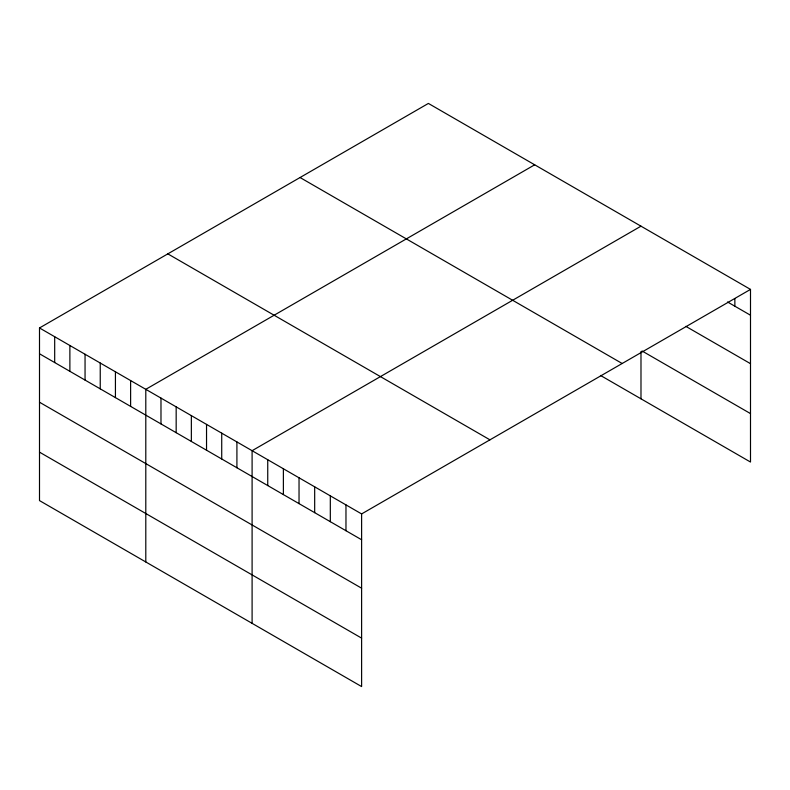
<?xml version="1.0" encoding="UTF-8"?>
<svg xmlns="http://www.w3.org/2000/svg" width="790" height="790" viewBox="0 0 790 790"><rect width="100%" height="100%" fill="white"/><g stroke="black" fill="none" stroke-linecap="round" stroke-linejoin="round"><path stroke-width="1.19" d="M39.5 327.959L361.613 513.925L361.613 686.569L39.5 500.593L39.5 327.959L428.387 103.431L750.5 289.407L750.5 462.041L600.489 375.438M534.682 164.804L145.794 389.322L145.794 561.967M640.986 226.177L252.099 450.695L252.099 623.34M361.613 513.925L750.5 289.407M727.551 301.987L750.5 315.23M685.829 326.349L750.5 363.676M642.023 350.967L750.5 413.595M300.052 177.523L622.164 363.499M167.836 253.867L489.948 439.832M39.5 353.782L361.613 539.758M39.5 402.228L361.613 588.204M39.5 452.147L361.613 638.123M734.858 298.818L734.858 306.204M640.986 351.52L640.986 398.812M345.971 504.889L345.971 530.722M330.319 495.863L330.319 521.686M314.677 486.828L314.677 512.661M299.035 477.792L299.035 503.625M283.383 468.766L283.383 494.589M267.741 459.731L267.741 485.554M236.911 441.926L236.911 467.759M221.723 433.157L221.723 458.99M206.536 424.398L206.536 450.221M191.358 415.629L191.358 441.452M176.17 406.86L176.17 432.693M160.982 398.091L160.982 423.924M130.617 380.563L130.617 406.386M115.429 371.794L115.429 397.617M100.241 363.025L100.241 388.858M85.053 354.256L85.053 380.089M69.876 345.487L69.876 371.32M54.688 336.718L54.688 362.551"/></g></svg>
